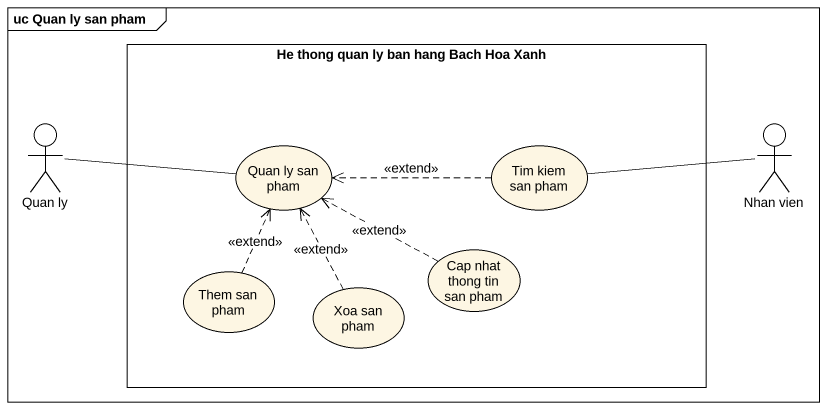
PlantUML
@startuml
mainframe uc Quan ly san pham
rectangle "He thong quan ly ban hang Bach Hoa Xanh" as He_thong_quan_ly_ban_hang {
  usecase "Quan ly san pham" as Quan_ly_san_pham
  usecase "Tim kiem san pham" as Tim_kiem_san_pham
  usecase "Cap nhat thong tin san pham" as Cap_nhat_thong_tin_san_pham
  usecase "Them san pham" as Them_san_pham
  usecase "Xoa san pham" as Xoa_san_pham
}
actor "Quan ly" as Quan_ly
actor "Nhan vien" as Nhan_vien
Quan_ly -right- Quan_ly_san_pham
Tim_kiem_san_pham .left.> Quan_ly_san_pham : <<extend>>
Nhan_vien -left- Tim_kiem_san_pham
Cap_nhat_thong_tin_san_pham .left.> Quan_ly_san_pham : <<extend>>
Them_san_pham .up.> Quan_ly_san_pham : <<extend>>
Xoa_san_pham .up.> Quan_ly_san_pham : <<extend>>
@enduml
